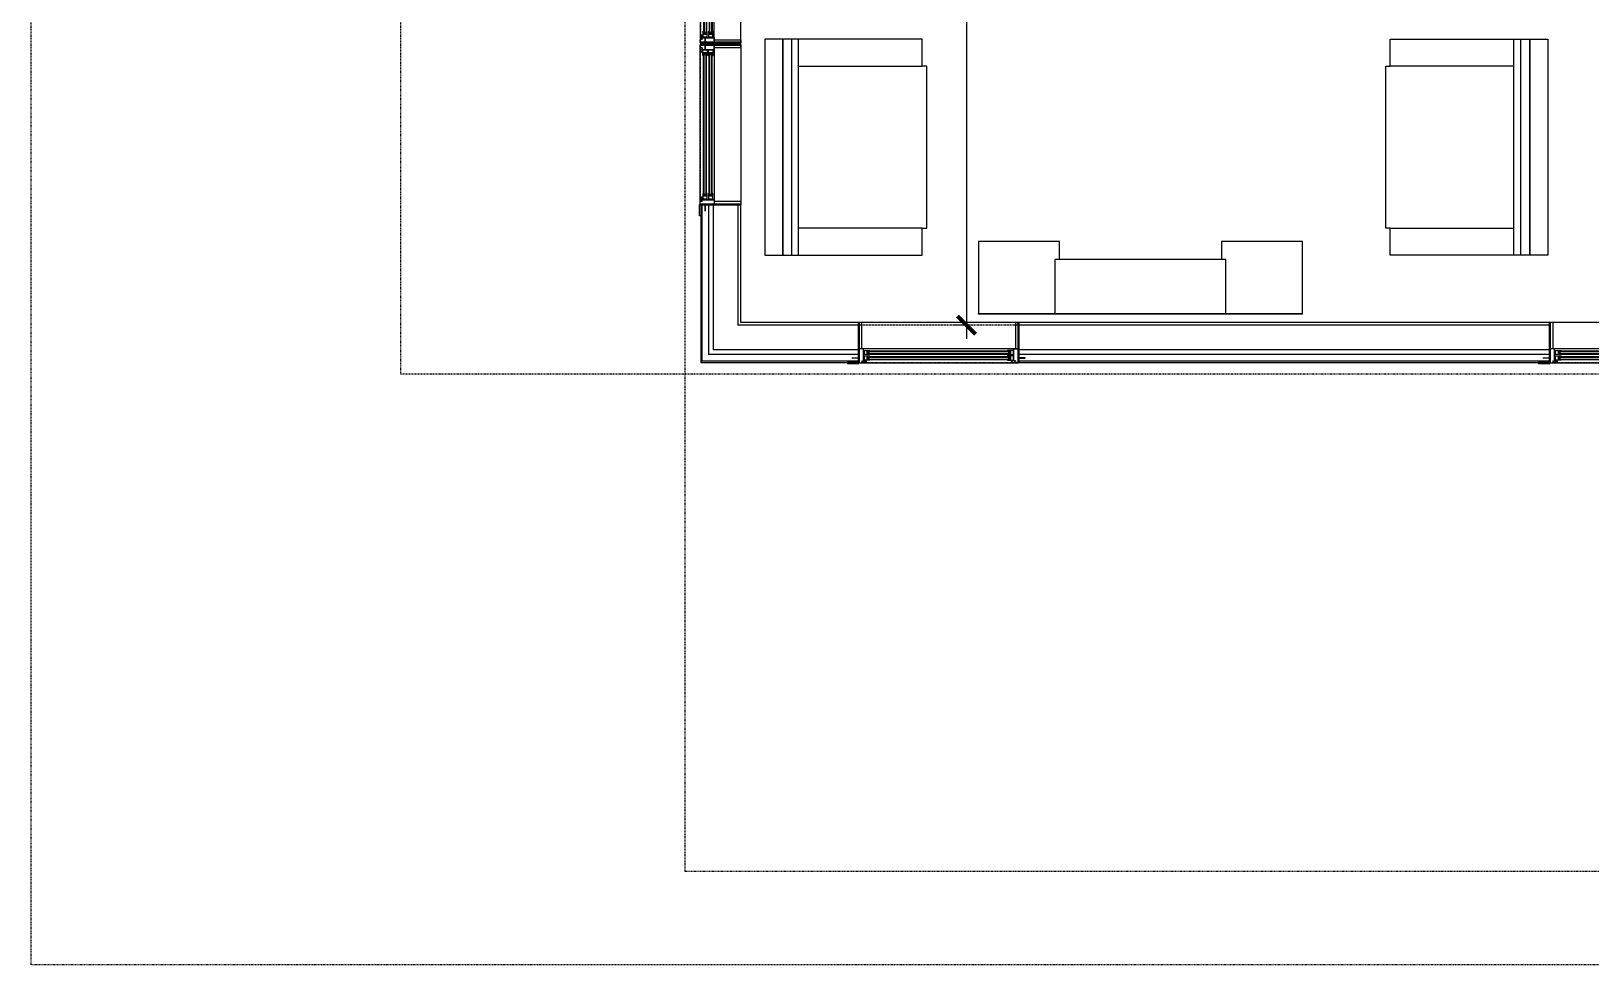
# Model space of a CAD drawing. Header units: inches. Extents: x -4010 to -1814, y 9846 to 12241.
# Drawn here: x -4009.5 to -3663.1, y 9846.3 to 10053.8 of the extents above; entities that cross this region are included whole.
import ezdxf

# ---------------------------------------------------------------- set-up
doc = ezdxf.new("R2010")
doc.units = ezdxf.units.IN
doc.header["$MEASUREMENT"] = 0
for name, pattern in [('Aligning Line 1_8_', [0.25, 0.125, -0.125]), ('Aligning Line 1_8__2_', [0.25, 0.125, -0.125]), ('Dash', [0.25, 0.125, -0.125]), ('Dash 3_32_', [0.1875, 0.09375, -0.09375]), ('Dash_2_', [0.25, 0.125, -0.125])]:
    doc.linetypes.add(name, pattern=pattern)
for name, color, linetype, lineweight in [('0-1', 7, 'Continuous', 5), ('0-2', 7, 'Continuous', 9), ('A-ANNO-DIMS', 211, 'Continuous', 9), ('A-ANNO-DIMS-32', 211, 'Continuous', 9), ('A-DETL-1', 90, 'Dash 3_32_', 18), ('A-DETL-GENF-HDLN-1', 7, 'Dash', 9), ('A-DETL-GENF-HDLN-2', 1, 'Continuous', 18), ('A-GLAZ', 151, 'Continuous', 18), ('A-GLAZ-1', 10, 'Continuous', 30), ('A-GLAZ-2', 7, 'Continuous', 9), ('A-WALL-1', 7, 'Continuous', 9), ('A-WALL-2', 250, 'Continuous', 18), ('G-ANNO-SYMB', 111, 'Aligning Line 1_8_', 9), ('G-ANNO-SYMB-2', 147, 'Aligning Line 1_8__2_', 9), ('G-ANNO-SYMB-4', 111, 'Dash_2_', 9), ('I-FURN', 30, 'Continuous', 9)]:
    doc.layers.add(name, color=color, linetype=linetype, lineweight=lineweight)
doc.styles.add('Century Gothic', font='ufonts.com_century-gothic.ttf', dxfattribs={"height": 3})
doc.dimstyles.new('OD_1__HACK_2', dxfattribs={"dimscale": 12, "dimtxt": 3.132505, "dimasz": 0.333333, "dimexe": 0.25, "dimexo": 0.166667, "dimgap": 0.041667, "dimtad": 1, "dimdec": 4, "dimrnd": 0.0625, "dimzin": 3, "dimdsep": 46, "dimlunit": 4, "dimtxsty": 'Century Gothic', "dimblk1": 'OBLIQUE', "dimblk2": 'OBLIQUE', "dimsah": 1, "dimcen": 0.09, "dimdle": 0.25, "dimazin": 0, "dimtfac": 1, "dimtdec": 4, "dimtix": 1, "dimtmove": 0, "dimatfit": 3, "dimfxl": 1, "dimtvp": 1, "dimtfill": 1, "dimfrac": 2, "dimtolj": 1, "dimtzin": 0, "dimarcsym": 2})

# ---------------------------------------------------------------- blocks, each defined once
blk = doc.blocks.new('Window-Double_Hung-Marvin-Essential - ESDH3066 - 2nd Floor-3033825-UNIT PLANS - 2ND _ 3RD FLOOR')
at = {"layer": 'A-DETL-GENF-HDLN-1'}
blk.add_line((16.1, 4.47), (-16.5, 4.47), dxfattribs=at)
at = {"layer": 'A-DETL-GENF-HDLN-2'}
for p, q in [((-19.25, 3.48), (-19.25, 3.44)), ((-17.75, 3.48), (-19.25, 3.48)), ((-17.75, 4.53), (-17.16, 4.53)), ((-17.75, 4.53), (-17.75, 1.44)), ((-17.08, 4.12), (-17.16, 4.53)), ((-17.08, 4.12), (-16.19, 4.12)), ((-16.85, 4.5), (-16.85, 4.12)), ((-16.3, 4.5), (-16.85, 4.5)), ((-16.38, 4.02), (-16.72, 4.02)), ((-16.72, 4.02), (-16.72, 1.44)), ((-15.34, 3.94), (-16.56, 3.94)), ((-16.56, 3), (-16.56, 3.94)), ((-16.38, 4.12), (-16.38, 4.02)), ((-16.3, 4.26), (-16.3, 4.5)), ((-16.18, 4.26), (-16.3, 4.26)), ((-16.19, 4.22), (-16.1, 4.22)), ((-16.19, 4.12), (-16.19, 4.22)), ((-16.18, 4.47), (-16.1, 4.47)), ((-16.18, 4.47), (-16.18, 4.26)), ((-16.1, 4.22), (-16.1, 4.47)), ((-15.94, 3.12), (-15.94, 3.84)), ((-15.94, 3.84), (-15.28, 3.84)), ((-15.84, 3.13), (-15.84, 3.82)), ((-15.54, 3.26), (-15.54, 3.7)), ((-15.34, 3.94), (-15.28, 3.88)), ((-15.28, 3.84), (-15.28, 3.88)), ((15.34, 3.94), (15.28, 3.88)), ((15.28, 3.84), (15.28, 3.88)), ((15.94, 3.84), (15.28, 3.84)), ((15.34, 3.94), (16.56, 3.94)), ((15.54, 3.26), (15.54, 3.7)), ((15.84, 3.13), (15.84, 3.82)), ((15.94, 3.12), (15.94, 3.84)), ((16.18, 4.47), (16.1, 4.47)), ((16.1, 4.22), (16.1, 4.47)), ((16.19, 4.22), (16.1, 4.22)), ((16.18, 4.47), (16.18, 4.26)), ((16.18, 4.26), (16.3, 4.26)), ((16.19, 4.12), (16.19, 4.22)), ((17.08, 4.12), (16.19, 4.12)), ((16.3, 4.26), (16.3, 4.5)), ((16.3, 4.5), (16.85, 4.5)), ((16.38, 4.12), (16.38, 4.02)), ((16.38, 4.02), (16.72, 4.02)), ((16.56, 3), (16.56, 3.94)), ((16.72, 4.02), (16.72, 1.44)), ((16.85, 4.5), (16.85, 4.12)), ((17.08, 4.12), (17.16, 4.53)), ((17.75, 4.53), (17.16, 4.53)), ((17.75, 4.53), (17.75, 1.44)), ((17.75, 3.48), (19.25, 3.48)), ((19.25, 3.48), (19.25, 3.44)), ((-19.25, 3.44), (-17.9, 3.44)), ((-17.9, 3.44), (-17.9, 3.33)), ((-17.9, 3.33), (-17.75, 3.33)), ((-16.72, 1.44), (-17.75, 1.44)), ((-17.13, 1.41), (-17.13, -4.44)), ((-16.56, 3), (-15.34, 3)), ((-15.34, 2.72), (-16.56, 2.72)), ((-16.56, 1.78), (-16.56, 2.72)), ((-16.56, 1.78), (-15.34, 1.78)), ((-15.28, 3.12), (-15.94, 3.12)), ((-15.94, 1.9), (-15.94, 2.62)), ((-15.94, 2.62), (-15.28, 2.62)), ((-15.28, 1.9), (-15.94, 1.9)), ((-15.84, 1.91), (-15.84, 2.6)), ((-15.54, 2.04), (-15.54, 2.48)), ((-15.34, 3), (-15.28, 3.06)), ((-15.34, 2.72), (-15.28, 2.66)), ((-15.34, 1.78), (-15.28, 1.84)), ((-15.28, 3.06), (-15.28, 3.12)), ((-15.28, 2.62), (-15.28, 2.66)), ((-15.28, 1.84), (-15.28, 1.9)), ((15.28, 3.06), (15.28, 3.12)), ((15.28, 3.12), (15.94, 3.12)), ((15.34, 3), (15.28, 3.06)), ((15.34, 2.72), (15.28, 2.66)), ((15.28, 2.62), (15.28, 2.66)), ((15.94, 2.62), (15.28, 2.62)), ((15.28, 1.84), (15.28, 1.9)), ((15.28, 1.9), (15.94, 1.9)), ((15.34, 1.78), (15.28, 1.84)), ((16.56, 3), (15.34, 3)), ((15.34, 2.72), (16.56, 2.72)), ((16.56, 1.78), (15.34, 1.78)), ((15.54, 2.04), (15.54, 2.48)), ((15.84, 1.91), (15.84, 2.6)), ((15.94, 1.9), (15.94, 2.62)), ((16.56, 1.78), (16.56, 2.72)), ((16.72, 1.44), (17.75, 1.44)), ((17.12, -4.44), (17.12, 1.41)), ((17.9, 3.33), (17.75, 3.33)), ((17.9, 3.44), (17.9, 3.33)), ((19.25, 3.44), (17.9, 3.44)), ((-17.13, -4.44), (-17.75, -4.44)), ((17.12, -4.44), (17.75, -4.44))]:
    blk.add_line(p, q, dxfattribs=at)
at = {"layer": 'A-GLAZ'}
for p, q in [((15.84, 3.82), (-15.84, 3.82)), ((15.84, 3.7), (-15.84, 3.7)), ((15.84, 3.26), (-15.84, 3.26)), ((15.84, 3.13), (-15.84, 3.13)), ((15.84, 2.6), (-15.84, 2.6)), ((15.84, 2.48), (-15.84, 2.48)), ((15.84, 2.04), (-15.84, 2.04)), ((15.84, 1.91), (-15.84, 1.91))]:
    blk.add_line(p, q, dxfattribs=at)
at = {"layer": 'A-GLAZ-1'}
for p, q in [((-17.75, 4.53), (-17.75, 1.44)), ((17.75, 1.44), (17.75, 4.53)), ((-17.75, 1.41), (-17.75, -4.44)), ((17.75, -4.44), (17.75, 1.41))]:
    blk.add_line(p, q, dxfattribs=at)
at = {"layer": 'A-GLAZ-2'}
for p, q in [((17.75, 4.53), (-17.75, 4.53)), ((20.27, 4.69), (17.75, 4.69)), ((17.75, 4.69), (17.75, 4.53)), ((17.75, 4.44), (20.27, 4.44)), ((20.27, 4.44), (20.27, 4.69)), ((-17.75, 1.44), (17.75, 1.44)), ((-17.75, -4.44), (17.75, -4.44))]:
    blk.add_line(p, q, dxfattribs=at)
blk = doc.blocks.new('Window-Double_Hung-Marvin-Essential - ESDH3066 - 2nd Floor-3033827-UNIT PLANS - 2ND _ 3RD FLOOR')
at = {"layer": 'A-DETL-GENF-HDLN-1'}
blk.add_line((16.1, -4.47), (-16.5, -4.47), dxfattribs=at)
at = {"layer": 'A-DETL-GENF-HDLN-2'}
for p, q in [((-17.13, 4.44), (-17.75, 4.44)), ((-17.13, -1.41), (-17.13, 4.44)), ((17.12, 4.44), (17.75, 4.44)), ((17.12, 4.44), (17.12, -1.41)), ((-19.25, -3.48), (-19.25, -3.44)), ((-19.25, -3.44), (-17.9, -3.44)), ((-17.9, -3.44), (-17.9, -3.33)), ((-17.9, -3.33), (-17.75, -3.33)), ((-16.72, -1.44), (-17.75, -1.44)), ((-17.75, -4.53), (-17.75, -1.44)), ((-16.72, -4.02), (-16.72, -1.44)), ((-16.56, -1.78), (-15.34, -1.78)), ((-16.56, -1.78), (-16.56, -2.72)), ((-15.34, -2.72), (-16.56, -2.72)), ((-16.56, -3), (-15.34, -3)), ((-16.56, -3), (-16.56, -3.94)), ((-15.28, -1.9), (-15.94, -1.9)), ((-15.94, -1.9), (-15.94, -2.62)), ((-15.94, -2.62), (-15.28, -2.62)), ((-15.28, -3.12), (-15.94, -3.12)), ((-15.94, -3.12), (-15.94, -3.84)), ((-15.84, -1.91), (-15.84, -2.6)), ((-15.84, -3.13), (-15.84, -3.82)), ((-15.54, -2.04), (-15.54, -2.48)), ((-15.54, -3.26), (-15.54, -3.7)), ((-15.34, -1.78), (-15.28, -1.84)), ((-15.34, -2.72), (-15.28, -2.66)), ((-15.34, -3), (-15.28, -3.06)), ((-15.28, -1.84), (-15.28, -1.9)), ((-15.28, -2.62), (-15.28, -2.66)), ((-15.28, -3.06), (-15.28, -3.12)), ((15.34, -1.78), (15.28, -1.84)), ((15.28, -1.84), (15.28, -1.9)), ((15.28, -1.9), (15.94, -1.9)), ((15.28, -2.62), (15.28, -2.66)), ((15.94, -2.62), (15.28, -2.62)), ((15.34, -2.72), (15.28, -2.66)), ((15.34, -3), (15.28, -3.06)), ((15.28, -3.06), (15.28, -3.12)), ((15.28, -3.12), (15.94, -3.12)), ((16.56, -1.78), (15.34, -1.78)), ((15.34, -2.72), (16.56, -2.72)), ((16.56, -3), (15.34, -3)), ((15.54, -2.04), (15.54, -2.48)), ((15.54, -3.26), (15.54, -3.7)), ((15.84, -1.91), (15.84, -2.6)), ((15.84, -3.13), (15.84, -3.82)), ((15.94, -1.9), (15.94, -2.62)), ((15.94, -3.12), (15.94, -3.84)), ((16.56, -1.78), (16.56, -2.72)), ((16.56, -3), (16.56, -3.94)), ((16.72, -4.02), (16.72, -1.44)), ((16.72, -1.44), (17.75, -1.44)), ((17.75, -4.53), (17.75, -1.44)), ((17.9, -3.33), (17.75, -3.33)), ((17.9, -3.44), (17.9, -3.33)), ((19.25, -3.44), (17.9, -3.44)), ((19.25, -3.48), (19.25, -3.44)), ((-17.75, -3.48), (-19.25, -3.48)), ((-17.75, -4.53), (-17.16, -4.53)), ((-17.08, -4.12), (-17.16, -4.53)), ((-17.08, -4.12), (-16.19, -4.12)), ((-16.85, -4.5), (-16.85, -4.12)), ((-16.3, -4.5), (-16.85, -4.5)), ((-16.38, -4.02), (-16.72, -4.02)), ((-15.34, -3.94), (-16.56, -3.94)), ((-16.38, -4.12), (-16.38, -4.02)), ((-16.18, -4.26), (-16.3, -4.26)), ((-16.3, -4.26), (-16.3, -4.5)), ((-16.19, -4.12), (-16.19, -4.22)), ((-16.19, -4.22), (-16.1, -4.22)), ((-16.18, -4.47), (-16.18, -4.26)), ((-16.18, -4.47), (-16.1, -4.47)), ((-16.1, -4.22), (-16.1, -4.47)), ((-15.94, -3.84), (-15.28, -3.84)), ((-15.34, -3.94), (-15.28, -3.88)), ((-15.28, -3.84), (-15.28, -3.88)), ((15.28, -3.84), (15.28, -3.88)), ((15.94, -3.84), (15.28, -3.84)), ((15.34, -3.94), (15.28, -3.88)), ((15.34, -3.94), (16.56, -3.94)), ((16.19, -4.22), (16.1, -4.22)), ((16.1, -4.22), (16.1, -4.47)), ((16.18, -4.47), (16.1, -4.47)), ((16.18, -4.47), (16.18, -4.26)), ((16.18, -4.26), (16.3, -4.26)), ((17.08, -4.12), (16.19, -4.12)), ((16.19, -4.12), (16.19, -4.22)), ((16.3, -4.26), (16.3, -4.5)), ((16.3, -4.5), (16.85, -4.5)), ((16.38, -4.12), (16.38, -4.02)), ((16.38, -4.02), (16.72, -4.02)), ((16.85, -4.5), (16.85, -4.12)), ((17.08, -4.12), (17.16, -4.53)), ((17.75, -4.53), (17.16, -4.53)), ((17.75, -3.48), (19.25, -3.48))]:
    blk.add_line(p, q, dxfattribs=at)
at = {"layer": 'A-GLAZ'}
for p, q in [((15.84, -1.91), (-15.84, -1.91)), ((15.84, -2.04), (-15.84, -2.04)), ((15.84, -2.48), (-15.84, -2.48)), ((15.84, -2.6), (-15.84, -2.6)), ((15.84, -3.13), (-15.84, -3.13)), ((15.84, -3.26), (-15.84, -3.26)), ((15.84, -3.7), (-15.84, -3.7)), ((15.84, -3.82), (-15.84, -3.82))]:
    blk.add_line(p, q, dxfattribs=at)
at = {"layer": 'A-GLAZ-1'}
for p, q in [((-17.75, -1.41), (-17.75, 4.44)), ((17.75, 4.44), (17.75, -1.41)), ((-17.75, -4.53), (-17.75, -1.44)), ((17.75, -1.44), (17.75, -4.53))]:
    blk.add_line(p, q, dxfattribs=at)
at = {"layer": 'A-GLAZ-2'}
for p, q in [((-17.75, 4.44), (17.75, 4.44)), ((-17.75, -1.44), (17.75, -1.44)), ((17.75, -4.53), (-17.75, -4.53)), ((17.75, -4.44), (20.27, -4.44)), ((17.75, -4.69), (17.75, -4.53)), ((20.27, -4.69), (17.75, -4.69)), ((20.27, -4.44), (20.27, -4.69))]:
    blk.add_line(p, q, dxfattribs=at)
blk = doc.blocks.new('Window-Double_Hung-Marvin-Essential - ESDH3066 - 2nd Floor-3033831-UNIT PLANS - 2ND _ 3RD FLOOR')
at = {"layer": 'A-DETL-GENF-HDLN-1'}
blk.add_line((16.1, 4.47), (-16.5, 4.47), dxfattribs=at)
at = {"layer": 'A-DETL-GENF-HDLN-2'}
for p, q in [((-19.25, 3.48), (-19.25, 3.44)), ((-17.75, 3.48), (-19.25, 3.48)), ((-17.75, 4.53), (-17.16, 4.53)), ((-17.75, 4.53), (-17.75, 1.44)), ((-17.08, 4.12), (-17.16, 4.53)), ((-17.08, 4.12), (-16.19, 4.12)), ((-16.85, 4.5), (-16.85, 4.12)), ((-16.3, 4.5), (-16.85, 4.5)), ((-16.38, 4.02), (-16.72, 4.02)), ((-16.72, 4.02), (-16.72, 1.44)), ((-15.34, 3.94), (-16.56, 3.94)), ((-16.56, 3), (-16.56, 3.94)), ((-16.38, 4.12), (-16.38, 4.02)), ((-16.3, 4.26), (-16.3, 4.5)), ((-16.18, 4.26), (-16.3, 4.26)), ((-16.19, 4.22), (-16.1, 4.22)), ((-16.19, 4.12), (-16.19, 4.22)), ((-16.18, 4.47), (-16.1, 4.47)), ((-16.18, 4.47), (-16.18, 4.26)), ((-16.1, 4.22), (-16.1, 4.47)), ((-15.94, 3.12), (-15.94, 3.84)), ((-15.94, 3.84), (-15.28, 3.84)), ((-15.84, 3.13), (-15.84, 3.82)), ((-15.54, 3.26), (-15.54, 3.7)), ((-15.34, 3.94), (-15.28, 3.88)), ((-15.28, 3.84), (-15.28, 3.88)), ((15.34, 3.94), (15.28, 3.88)), ((15.28, 3.84), (15.28, 3.88)), ((15.94, 3.84), (15.28, 3.84)), ((15.34, 3.94), (16.56, 3.94)), ((15.54, 3.26), (15.54, 3.7)), ((15.84, 3.13), (15.84, 3.82)), ((15.94, 3.12), (15.94, 3.84)), ((16.18, 4.47), (16.1, 4.47)), ((16.1, 4.22), (16.1, 4.47)), ((16.19, 4.22), (16.1, 4.22)), ((16.18, 4.47), (16.18, 4.26)), ((16.18, 4.26), (16.3, 4.26)), ((16.19, 4.12), (16.19, 4.22)), ((17.08, 4.12), (16.19, 4.12)), ((16.3, 4.26), (16.3, 4.5)), ((16.3, 4.5), (16.85, 4.5)), ((16.38, 4.12), (16.38, 4.02)), ((16.38, 4.02), (16.72, 4.02)), ((16.56, 3), (16.56, 3.94)), ((16.72, 4.02), (16.72, 1.44)), ((16.85, 4.5), (16.85, 4.12)), ((17.08, 4.12), (17.16, 4.53)), ((17.75, 4.53), (17.16, 4.53)), ((17.75, 4.53), (17.75, 1.44)), ((17.75, 3.48), (19.25, 3.48)), ((19.25, 3.48), (19.25, 3.44)), ((-19.25, 3.44), (-17.9, 3.44)), ((-17.9, 3.44), (-17.9, 3.33)), ((-17.9, 3.33), (-17.75, 3.33)), ((-16.72, 1.44), (-17.75, 1.44)), ((-17.13, 1.41), (-17.13, -4.44)), ((-16.56, 3), (-15.34, 3)), ((-15.34, 2.72), (-16.56, 2.72)), ((-16.56, 1.78), (-16.56, 2.72)), ((-16.56, 1.78), (-15.34, 1.78)), ((-15.28, 3.12), (-15.94, 3.12)), ((-15.94, 1.9), (-15.94, 2.62)), ((-15.94, 2.62), (-15.28, 2.62)), ((-15.28, 1.9), (-15.94, 1.9)), ((-15.84, 1.91), (-15.84, 2.6)), ((-15.54, 2.04), (-15.54, 2.48)), ((-15.34, 3), (-15.28, 3.06)), ((-15.34, 2.72), (-15.28, 2.66)), ((-15.34, 1.78), (-15.28, 1.84)), ((-15.28, 3.06), (-15.28, 3.12)), ((-15.28, 2.62), (-15.28, 2.66)), ((-15.28, 1.84), (-15.28, 1.9)), ((15.28, 3.06), (15.28, 3.12)), ((15.28, 3.12), (15.94, 3.12)), ((15.34, 3), (15.28, 3.06)), ((15.34, 2.72), (15.28, 2.66)), ((15.28, 2.62), (15.28, 2.66)), ((15.94, 2.62), (15.28, 2.62)), ((15.28, 1.84), (15.28, 1.9)), ((15.28, 1.9), (15.94, 1.9)), ((15.34, 1.78), (15.28, 1.84)), ((16.56, 3), (15.34, 3)), ((15.34, 2.72), (16.56, 2.72)), ((16.56, 1.78), (15.34, 1.78)), ((15.54, 2.04), (15.54, 2.48)), ((15.84, 1.91), (15.84, 2.6)), ((15.94, 1.9), (15.94, 2.62)), ((16.56, 1.78), (16.56, 2.72)), ((16.72, 1.44), (17.75, 1.44)), ((17.12, -4.44), (17.12, 1.41)), ((17.9, 3.33), (17.75, 3.33)), ((17.9, 3.44), (17.9, 3.33)), ((19.25, 3.44), (17.9, 3.44)), ((-17.13, -4.44), (-17.75, -4.44)), ((17.12, -4.44), (17.75, -4.44))]:
    blk.add_line(p, q, dxfattribs=at)
at = {"layer": 'A-GLAZ'}
for p, q in [((15.84, 3.82), (-15.84, 3.82)), ((15.84, 3.7), (-15.84, 3.7)), ((15.84, 3.26), (-15.84, 3.26)), ((15.84, 3.13), (-15.84, 3.13)), ((15.84, 2.6), (-15.84, 2.6)), ((15.84, 2.48), (-15.84, 2.48)), ((15.84, 2.04), (-15.84, 2.04)), ((15.84, 1.91), (-15.84, 1.91))]:
    blk.add_line(p, q, dxfattribs=at)
at = {"layer": 'A-GLAZ-1'}
for p, q in [((-17.75, 4.53), (-17.75, 1.44)), ((17.75, 1.44), (17.75, 4.53)), ((-17.75, 1.41), (-17.75, -4.44)), ((17.75, -4.44), (17.75, 1.41))]:
    blk.add_line(p, q, dxfattribs=at)
at = {"layer": 'A-GLAZ-2'}
for p, q in [((17.75, 4.53), (-17.75, 4.53)), ((20.27, 4.69), (17.75, 4.69)), ((17.75, 4.69), (17.75, 4.53)), ((17.75, 4.44), (20.27, 4.44)), ((20.27, 4.44), (20.27, 4.69)), ((-17.75, 1.44), (17.75, 1.44)), ((-17.75, -4.44), (17.75, -4.44))]:
    blk.add_line(p, q, dxfattribs=at)
blk = doc.blocks.new('CTR - 1st Phase - Shell_rvt-1-UNIT PLANS - 2ND _ 3RD FLOOR')
at = {"layer": 'A-WALL-1'}
for p, q in [((-3860.72, 10051.28), (-3860.72, 10050.78)), ((-3857.69, 10051.28), (-3857.72, 10051.28)), ((-3857.72, 10050.78), (-3857.69, 10050.78)), ((-3851.85, 10050.78), (-3851.85, 10051.28)), ((-3857.69, 10015.28), (-3857.72, 10015.28)), ((-3851.85, 9989.06), (-3851.85, 10015.28)), ((-3860.72, 10012.75), (-3860.72, 9980.19)), ((-3825.61, 9989.06), (-3851.85, 9989.06)), ((-3672.01, 9989.06), (-3790.11, 9989.06)), ((-3825.61, 9983.19), (-3825.61, 9983.22)), ((-3790.11, 9983.22), (-3790.11, 9983.19)), ((-3672.01, 9983.19), (-3672.01, 9983.22)), ((-3860.72, 9980.19), (-3860.47, 9980.19)), ((-3860.47, 9980.19), (-3851.85, 9980.19)), ((-3851.85, 9980.19), (-3828.14, 9980.19)), ((-3790.11, 9980.19), (-3674.54, 9980.19))]:
    blk.add_line(p, q, dxfattribs=at)
at = {"layer": 'A-WALL-2'}
for p, q in [((-3860.47, 10051.28), (-3860.47, 10050.78)), ((-3858.97, 10051.28), (-3858.97, 10050.78)), ((-3857.97, 10051.28), (-3857.97, 10050.78)), ((-3852.47, 10051.28), (-3852.47, 10050.78)), ((-3860.47, 10015.28), (-3860.47, 9980.44)), ((-3858.97, 10015.28), (-3858.97, 9981.94)), ((-3857.97, 10015.28), (-3857.97, 9982.94)), ((-3852.47, 10015.28), (-3852.47, 9988.44)), ((-3851.85, 9988.44), (-3852.47, 9988.44)), ((-3825.61, 9988.44), (-3851.85, 9988.44)), ((-3672.01, 9988.44), (-3790.11, 9988.44)), ((-3858.97, 9980.44), (-3860.47, 9980.44)), ((-3857.97, 9981.94), (-3858.97, 9981.94)), ((-3851.85, 9980.44), (-3858.97, 9980.44)), ((-3852.47, 9982.94), (-3857.97, 9982.94)), ((-3851.85, 9981.94), (-3857.97, 9981.94)), ((-3851.85, 9982.94), (-3852.47, 9982.94)), ((-3825.61, 9982.94), (-3851.85, 9982.94)), ((-3825.61, 9981.94), (-3851.85, 9981.94)), ((-3825.61, 9980.44), (-3851.85, 9980.44)), ((-3672.01, 9982.94), (-3790.11, 9982.94)), ((-3672.01, 9981.94), (-3790.11, 9981.94)), ((-3672.01, 9980.44), (-3790.11, 9980.44))]:
    blk.add_line(p, q, dxfattribs=at)
at = {"layer": '0-2'}
for name, p, rotation in [('Window-Double_Hung-Marvin-Essential - ESDH3066 - 2nd Floor-3033825-UNIT PLANS - 2ND _ 3RD FLOOR', (-3856.29, 10069.03), 89.99999999999991), ('Window-Double_Hung-Marvin-Essential - ESDH3066 - 2nd Floor-3033827-UNIT PLANS - 2ND _ 3RD FLOOR', (-3856.29, 10033.03), 269.9999999999999), ('Window-Double_Hung-Marvin-Essential - ESDH3066 - 2nd Floor-3033831-UNIT PLANS - 2ND _ 3RD FLOOR', (-3807.86, 9984.63), 180), ('Window-Double_Hung-Marvin-Essential - ESDH3066 - 2nd Floor-3033831-UNIT PLANS - 2ND _ 3RD FLOOR', (-3654.26, 9984.63), 180)]:
    blk.add_blockref(name, p, dxfattribs=dict(at, rotation=rotation))
blk = doc.blocks.new('CTR - 1st Phase - Structure_rvt-1-UNIT PLANS - 2ND _ 3RD FLOOR')
at = {"layer": 'G-ANNO-SYMB-2'}
for p, q in [((-3864.19, 9867.01), (-3864.19, 12122.03)), ((-1904.06, 9867.01), (-3864.19, 9867.01))]:
    blk.add_line(p, q, dxfattribs=at)
blk = doc.blocks.new('Entertainment_Center_14771 - Entertainment_Center_14771-3403083-UNIT PLANS - 2ND _ 3RD FLOOR')
at = {"layer": 'I-FURN'}
for p, q in [((-18, 10), (-36, 10)), ((-36, 10), (-36, -6)), ((-34.85, 10.03), (-35.34, 10.03)), ((-35.34, 10.03), (-35.34, 10)), ((-34.85, 10), (-34.85, 10.03)), ((-18.66, 10.03), (-19.66, 10.03)), ((-19.66, 10.03), (-19.66, 10)), ((-18.66, 10), (-18.66, 10.03)), ((-18, 6), (-18, 10)), ((36, 10), (18, 10)), ((18, 10), (18, 6)), ((18.66, 10.03), (18.66, 10)), ((19.66, 10.03), (18.66, 10.03)), ((19.66, 10), (19.66, 10.03)), ((35.34, 10.03), (34.85, 10.03)), ((34.85, 10.03), (34.85, 10)), ((35.34, 10), (35.34, 10.03)), ((36, -6), (36, 10)), ((19, 6), (-19, 6)), ((-19, 6), (-19, -6)), ((19, -6), (19, 6)), ((-36, -6), (-19, -6)), ((-36, -6.12), (-36, -6)), ((-36, -6), (-19, -6)), ((-19, -6.12), (-36, -6.12)), ((-19, -6), (19, -6)), ((-19, -6.12), (-19, -6)), ((-19, -6), (19, -6)), ((19, -6.12), (-19, -6.12)), ((19, -6), (36, -6)), ((19, -6), (19, -6.12)), ((19, -6), (36, -6)), ((36, -6.12), (19, -6.12)), ((36, -6.12), (36, -6))]:
    blk.add_line(p, q, dxfattribs=at)
blk = doc.blocks.new('Couch-Both_Arms-Generic - 2-1352635-UNIT PLANS - 2ND _ 3RD FLOOR')
at = {"layer": 'I-FURN'}
for p, q in [((24, 17.5), (-24, 17.5)), ((-24, 17.5), (-24, 13.5)), ((24, 13.5), (24, 17.5)), ((-24, 13.5), (24, 13.5)), ((24, 13.5), (-24, 13.5)), ((-24, 13.5), (-24, 10)), ((-24, 11.5), (24, 11.5)), ((24, 10), (24, 13.5)), ((-24, 10), (-24, -17.5)), ((-24, 10), (24, 10)), ((-18, -17.5), (-18, 10)), ((18, 10), (18, -17.5)), ((24, -17.5), (24, 10)), ((-24, -17.5), (-18, -17.5)), ((-18, -17.5), (-18, -18.5)), ((-18, -18.5), (18, -18.5)), ((18, -18.5), (18, -17.5)), ((18, -17.5), (24, -17.5))]:
    blk.add_line(p, q, dxfattribs=at)
blk = doc.blocks.new('Couch-Both_Arms-Generic - 2-1523460-UNIT PLANS - 2ND _ 3RD FLOOR')
at = {"layer": 'I-FURN'}
for p, q in [((-24, 17.5), (-18, 17.5)), ((-24, -10), (-24, 17.5)), ((-18, 18.5), (18, 18.5)), ((-18, 17.5), (-18, 18.5)), ((-18, 17.5), (-18, -10)), ((18, 18.5), (18, 17.5)), ((18, 17.5), (24, 17.5)), ((18, -10), (18, 17.5)), ((24, 17.5), (24, -10)), ((-24, -10), (24, -10)), ((-24, -13.5), (-24, -10)), ((24, -10), (24, -13.5)), ((-24, -11.5), (24, -11.5)), ((-24, -13.5), (24, -13.5)), ((-24, -17.5), (-24, -13.5)), ((24, -13.5), (-24, -13.5)), ((24, -13.5), (24, -17.5)), ((24, -17.5), (-24, -17.5))]:
    blk.add_line(p, q, dxfattribs=at)
blk = doc.blocks.new('DIMBLOCK140-UNIT PLANS - 2ND _ 3RD FLOOR')
at = {"layer": 'A-ANNO-DIMS-32', "lineweight": 50}
for p, q in [((-3801.7, 10207.59), (-3803.7, 10209.59)), ((-3801.7, 10207.59), (-3799.7, 10205.59)), ((-3801.7, 9988.44), (-3803.7, 9990.44)), ((-3801.7, 9988.44), (-3799.7, 9986.44))]:
    blk.add_line(p, q, dxfattribs=at)
at = {"layer": 'A-ANNO-DIMS-32'}
for p, q in [((-3800.87, 10207.59), (-3804.7, 10207.59)), ((-3801.7, 10207.59), (-3801.7, 9985.44)), ((-3801.7, 10207.59), (-3800.87, 10207.59)), ((-3800.87, 9988.44), (-3804.7, 9988.44)), ((-3801.7, 9988.44), (-3800.87, 9988.44))]:
    blk.add_line(p, q, dxfattribs=at)
at = {"layer": 'A-ANNO-DIMS-32', "color": 0, "insert": (-3806.04, 10087.77), "char_height": 3, "width": 24.5827, "attachment_point": 1, "rotation": 90, "line_spacing_factor": 0.984502, "style": 'Century Gothic', "bg_fill": 3, "box_fill_scale": 1.25, "bg_fill_color": 256, "bg_fill_true_color": 13158600, "bg_fill_transparency": 0}
blk.add_mtext('18\' - 3 1/8"', dxfattribs=at)
blk = doc.blocks.new('_Oblique')
at = {"color": 0, "linetype": 'ByBlock', "lineweight": -2}
blk.add_line((-0.5, -0.5), (0.5, 0.5), dxfattribs=at)

msp = doc.modelspace()

# ---------------------------------------------------------------- linework, layer by layer
at = {"layer": 'A-DETL-1'}
msp.add_line((-3773.62757, 9988.4394), (-3836.62757, 9988.4394), dxfattribs=at)
at = {"layer": 'G-ANNO-SYMB'}
for p, q in [((-4009.5295, 9846.2766), (-4009.5295, 12240.74859)), ((-1813.52288, 9846.2766), (-4009.5295, 9846.2766))]:
    msp.add_line(p, q, dxfattribs=at)
at = {"layer": 'G-ANNO-SYMB-4'}
for p, q in [((-3927.40682, 9977.52729), (-3927.40682, 10380.92078)), ((-3335.72374, 9977.52729), (-3927.40682, 9977.52729))]:
    msp.add_line(p, q, dxfattribs=at)

# ---------------------------------------------------------------- block references
at = {"layer": '0-1'}
for name in ['CTR - 1st Phase - Shell_rvt-1-UNIT PLANS - 2ND _ 3RD FLOOR', 'CTR - 1st Phase - Structure_rvt-1-UNIT PLANS - 2ND _ 3RD FLOOR']:
    msp.add_blockref(name, (0, 0), dxfattribs=at)
at = {"layer": 'I-FURN'}
for name, p, rotation in [('Couch-Both_Arms-Generic - 2-1352635-UNIT PLANS - 2ND _ 3RD FLOOR', (-3828.99716, 10027.99364), 89.99999999996535), ('Couch-Both_Arms-Generic - 2-1523460-UNIT PLANS - 2ND _ 3RD FLOOR', (-3689.99716, 10027.99364), 89.9999999999813)]:
    msp.add_blockref(name, p, dxfattribs=dict(at, rotation=rotation))
msp.add_blockref('Entertainment_Center_14771 - Entertainment_Center_14771-3403083-UNIT PLANS - 2ND _ 3RD FLOOR', (-3763.00743, 9997.04364), dxfattribs=at)

# ---------------------------------------------------------------- next in the draw order: dimensions: what is measured, and where the dimension line sits
at = {"layer": 'A-ANNO-DIMS'}
dim = msp.add_linear_dim(base=(-3801.69829, 9988.4394), p1=(-3798.86986, 10207.5894), p2=(-3798.86986, 9988.4394), angle=90, dimstyle='OD_1__HACK_2', override={"dimpost": '<>', "dimfxl": 219.15}, dxfattribs=at)
dim.commit()
dim.dimension.update_dxf_attribs({"geometry": 'DIMBLOCK140-UNIT PLANS - 2ND _ 3RD FLOOR', "text_midpoint": (-3803.93996, 10098.0144)})

doc.saveas('drawing.dxf')
